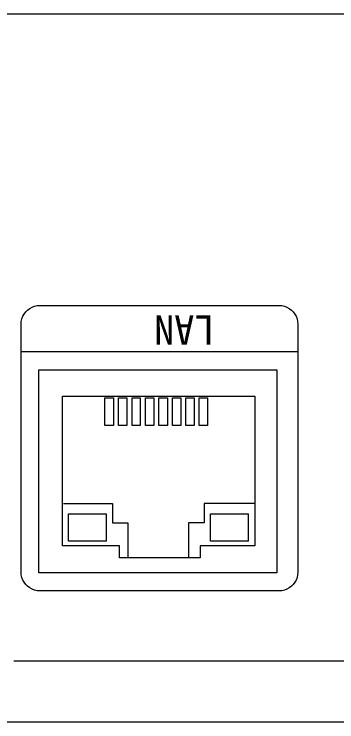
# Model space of a CAD drawing. Units: millimetres on the paper. Extents: x -139 to 141, y -98 to 91.
# Drawn here: x -28.45 to -22.96, y 48.27 to 60.29 of the extents above; entities that cross this region are included whole.
import ezdxf
from ezdxf.enums import TextEntityAlignment as Align

# ---------------------------------------------------------------- set-up
doc = ezdxf.new("R2010")
doc.units = ezdxf.units.MM
doc.layers.add('0-1_外形線', color=4, linetype='Continuous')
doc.styles.add('ＭＳ ゴシック', font='')
doc.styles.get('ＭＳ ゴシック').set_extended_font_data('MS Gothic')

msp = doc.modelspace()

# ---------------------------------------------------------------- linework, layer by layer
at = {"layer": '0-1_外形線'}
for p, q in [((30.556, 60.29), (-42.913, 60.29)), ((-28.032, 50.799), (-28.032, 54.247)), ((-28.032, 54.247), (-23.984, 54.247)), ((-23.984, 54.247), (-23.984, 50.799)), ((-27.627, 53.798), (-24.357, 53.798)), ((-27.627, 51.254), (-27.627, 53.798)), ((-26.905, 53.299), (-26.905, 53.77)), ((-26.905, 53.77), (-26.76, 53.77)), ((-26.76, 53.77), (-26.76, 53.299)), ((-26.675, 53.299), (-26.675, 53.77)), ((-26.675, 53.77), (-26.533, 53.77)), ((-26.533, 53.77), (-26.533, 53.299)), ((-26.444, 53.299), (-26.444, 53.77)), ((-26.444, 53.77), (-26.305, 53.77)), ((-26.305, 53.77), (-26.305, 53.299)), ((-26.217, 53.299), (-26.217, 53.77)), ((-26.217, 53.77), (-26.074, 53.77)), ((-26.074, 53.77), (-26.074, 53.299)), ((-25.987, 53.299), (-25.987, 53.77)), ((-25.987, 53.77), (-25.844, 53.77)), ((-25.844, 53.77), (-25.844, 53.299)), ((-25.758, 53.299), (-25.758, 53.77)), ((-25.758, 53.77), (-25.616, 53.77)), ((-25.616, 53.77), (-25.616, 53.299)), ((-25.529, 53.299), (-25.529, 53.77)), ((-25.529, 53.77), (-25.387, 53.77)), ((-25.387, 53.77), (-25.387, 53.299)), ((-25.301, 53.77), (-25.157, 53.77)), ((-25.301, 53.299), (-25.301, 53.77)), ((-25.157, 53.299), (-25.157, 53.77)), ((-24.357, 53.798), (-24.357, 51.254)), ((-26.76, 53.299), (-26.905, 53.299)), ((-26.533, 53.299), (-26.675, 53.299)), ((-26.305, 53.299), (-26.444, 53.299)), ((-26.074, 53.299), (-26.217, 53.299)), ((-25.844, 53.299), (-25.987, 53.299)), ((-25.616, 53.299), (-25.758, 53.299)), ((-25.387, 53.299), (-25.529, 53.299)), ((-25.157, 53.299), (-25.301, 53.299)), ((-27.61, 51.976), (-26.78, 51.976)), ((-26.78, 51.976), (-26.78, 51.646)), ((-25.218, 51.976), (-25.218, 51.646)), ((-24.357, 51.976), (-25.218, 51.976)), ((-27.526, 51.802), (-26.88, 51.802)), ((-27.526, 51.335), (-27.526, 51.802)), ((-26.88, 51.335), (-26.88, 51.802)), ((-25.113, 51.802), (-24.463, 51.802)), ((-25.113, 51.335), (-25.113, 51.802)), ((-24.463, 51.335), (-24.463, 51.802)), ((-26.78, 51.646), (-26.514, 51.646)), ((-26.514, 51.646), (-26.514, 51.053)), ((-25.484, 51.646), (-25.484, 51.053)), ((-25.218, 51.646), (-25.484, 51.646)), ((-26.656, 51.254), (-27.627, 51.254)), ((-26.88, 51.335), (-27.526, 51.335)), ((-26.656, 51.053), (-26.656, 51.254)), ((-25.284, 51.254), (-25.284, 51.053)), ((-24.357, 51.254), (-25.284, 51.254)), ((-24.463, 51.335), (-25.113, 51.335)), ((-25.284, 51.053), (-26.656, 51.053)), ((-23.984, 50.799), (-28.032, 50.799)), ((-17.919, 49.298), (-28.306, 49.298)), ((-43.421, 48.266), (31.159, 48.266))]:
    msp.add_line(p, q, dxfattribs=at)
for points in [[(-28.332, 55.022), (-28.328, 55.069), (-28.318, 55.114), (-28.302, 55.156), (-28.28, 55.195), (-28.253, 55.231), (-28.221, 55.263), (-28.186, 55.29), (-28.146, 55.311), (-28.104, 55.328), (-28.059, 55.338), (-28.012, 55.341)], [(-28.012, 55.341), (-28.011, 55.341), (-28.009, 55.341), (-28.005, 55.341), (-28, 55.341), (-27.994, 55.341), (-27.986, 55.341), (-27.977, 55.341), (-27.966, 55.341), (-27.955, 55.341), (-27.941, 55.341), (-27.927, 55.341), (-27.912, 55.341), (-27.895, 55.341), (-27.877, 55.341), (-27.858, 55.341), (-27.837, 55.341), (-27.816, 55.341), (-27.793, 55.341), (-27.77, 55.341), (-27.745, 55.341), (-27.72, 55.341), (-27.693, 55.341), (-27.665, 55.341), (-27.637, 55.341), (-27.607, 55.341), (-27.577, 55.341), (-27.546, 55.341), (-27.513, 55.341), (-27.48, 55.341), (-27.447, 55.341), (-27.412, 55.341), (-27.377, 55.341), (-27.341, 55.341), (-27.304, 55.341), (-27.228, 55.341), (-27.15, 55.341), (-27.069, 55.341), (-26.986, 55.341), (-26.901, 55.341)], [(-27.904, 55.341), (-27.903, 55.341), (-27.901, 55.341), (-27.897, 55.341), (-27.893, 55.341), (-27.887, 55.341), (-27.879, 55.341), (-27.87, 55.341), (-27.86, 55.341), (-27.849, 55.341), (-27.837, 55.341), (-27.823, 55.341), (-27.809, 55.341), (-27.793, 55.341), (-27.776, 55.341), (-27.758, 55.341), (-27.738, 55.341), (-27.718, 55.341), (-27.697, 55.341), (-27.674, 55.341), (-27.651, 55.341), (-27.627, 55.341), (-27.602, 55.341), (-27.575, 55.341), (-27.548, 55.341), (-27.52, 55.341), (-27.492, 55.341), (-27.462, 55.341), (-27.432, 55.341), (-27.4, 55.341), (-27.368, 55.341), (-27.336, 55.341), (-27.302, 55.341), (-27.233, 55.341), (-27.161, 55.341), (-27.087, 55.341), (-27.011, 55.341), (-26.932, 55.341), (-26.852, 55.341), (-26.769, 55.341)], [(-26.901, 55.341), (-26.814, 55.341), (-26.725, 55.341), (-26.635, 55.341), (-26.544, 55.341), (-26.451, 55.341), (-26.358, 55.341), (-26.169, 55.341), (-25.979, 55.341), (-25.788, 55.341), (-25.599, 55.341), (-25.506, 55.341), (-25.414, 55.341), (-25.322, 55.341), (-25.232, 55.341), (-25.144, 55.341), (-25.057, 55.341), (-24.972, 55.341), (-24.889, 55.341), (-24.808, 55.341), (-24.729, 55.341), (-24.654, 55.341), (-24.617, 55.341), (-24.581, 55.341), (-24.545, 55.341), (-24.511, 55.341), (-24.477, 55.341), (-24.444, 55.341), (-24.412, 55.341), (-24.381, 55.341), (-24.35, 55.341), (-24.321, 55.341), (-24.292, 55.341), (-24.264, 55.341), (-24.238, 55.341), (-24.212, 55.341), (-24.188, 55.341), (-24.164, 55.341), (-24.142, 55.341), (-24.12, 55.341)], [(-26.769, 55.341), (-26.686, 55.341), (-26.6, 55.341), (-26.514, 55.341), (-26.426, 55.341), (-26.338, 55.341), (-26.159, 55.341), (-25.979, 55.341), (-25.798, 55.341), (-25.62, 55.341), (-25.531, 55.341), (-25.444, 55.341), (-25.357, 55.341), (-25.272, 55.341), (-25.188, 55.341), (-25.106, 55.341), (-25.025, 55.341), (-24.947, 55.341), (-24.87, 55.341), (-24.796, 55.341), (-24.724, 55.341), (-24.655, 55.341), (-24.622, 55.341), (-24.589, 55.341), (-24.557, 55.341), (-24.526, 55.341), (-24.495, 55.341), (-24.466, 55.341), (-24.437, 55.341), (-24.409, 55.341), (-24.382, 55.341), (-24.356, 55.341), (-24.331, 55.341), (-24.306, 55.341), (-24.283, 55.341), (-24.261, 55.341), (-24.239, 55.341), (-24.219, 55.341), (-24.2, 55.341), (-24.182, 55.341)], [(-24.182, 55.341), (-24.165, 55.341), (-24.149, 55.341), (-24.134, 55.341), (-24.121, 55.341), (-24.108, 55.341), (-24.097, 55.341), (-24.087, 55.341), (-24.078, 55.341), (-24.071, 55.341), (-24.065, 55.341), (-24.06, 55.341), (-24.056, 55.341), (-24.054, 55.341), (-24.054, 55.341)], [(-24.12, 55.341), (-24.1, 55.341), (-24.081, 55.341), (-24.063, 55.341), (-24.046, 55.341), (-24.03, 55.341), (-24.016, 55.341), (-24.003, 55.341), (-23.991, 55.341), (-23.981, 55.341), (-23.971, 55.341), (-23.963, 55.341), (-23.957, 55.341), (-23.952, 55.341), (-23.948, 55.341), (-23.946, 55.341), (-23.945, 55.341)], [(-23.945, 55.341), (-23.898, 55.338), (-23.853, 55.328), (-23.811, 55.311), (-23.772, 55.29), (-23.736, 55.263), (-23.704, 55.231), (-23.677, 55.195), (-23.656, 55.156), (-23.639, 55.114), (-23.629, 55.069), (-23.626, 55.022)], [(-28.332, 54.795), (-28.332, 54.819), (-28.332, 54.841), (-28.332, 54.862), (-28.332, 54.882), (-28.332, 54.9), (-28.332, 54.918), (-28.332, 54.934), (-28.332, 54.949), (-28.332, 54.962), (-28.332, 54.974), (-28.332, 54.985), (-28.332, 54.995), (-28.332, 55.003), (-28.332, 55.01), (-28.332, 55.015), (-28.332, 55.019), (-28.332, 55.021), (-28.332, 55.022)], [(-23.626, 55.022), (-23.626, 55.021), (-23.626, 55.019), (-23.626, 55.015), (-23.626, 55.01), (-23.626, 55.003), (-23.626, 54.995), (-23.626, 54.985), (-23.626, 54.974), (-23.626, 54.962), (-23.626, 54.949), (-23.626, 54.934), (-23.626, 54.918), (-23.626, 54.9), (-23.626, 54.882), (-23.626, 54.862), (-23.626, 54.841), (-23.626, 54.819), (-23.626, 54.795), (-23.626, 54.771), (-23.626, 54.745), (-23.626, 54.719), (-23.626, 54.691), (-23.626, 54.663), (-23.626, 54.633), (-23.626, 54.602), (-23.626, 54.571), (-23.626, 54.539), (-23.626, 54.505), (-23.626, 54.471), (-23.626, 54.436), (-23.626, 54.4), (-23.626, 54.364), (-23.626, 54.326), (-23.626, 54.288), (-23.626, 54.249), (-23.626, 54.21), (-23.626, 54.129), (-23.626, 54.045), (-23.626, 53.959)], [(-28.332, 54.554), (-28.332, 54.562), (-28.332, 54.585), (-28.332, 54.619), (-28.332, 54.662), (-28.332, 54.709), (-28.332, 54.758), (-28.332, 54.805), (-28.332, 54.848), (-28.332, 54.882), (-28.332, 54.905), (-28.332, 54.913)], [(-23.626, 54.913), (-23.626, 54.905), (-23.626, 54.882), (-23.626, 54.848), (-23.626, 54.805), (-23.626, 54.758), (-23.626, 54.709), (-23.626, 54.662), (-23.626, 54.619), (-23.626, 54.585), (-23.626, 54.562), (-23.626, 54.554)], [(-28.332, 51.873), (-28.332, 51.961), (-28.332, 52.051), (-28.332, 52.143), (-28.332, 52.236), (-28.332, 52.331), (-28.332, 52.426), (-28.332, 52.523), (-28.332, 52.719), (-28.332, 52.916), (-28.332, 53.113), (-28.332, 53.309), (-28.332, 53.405), (-28.332, 53.501), (-28.332, 53.596), (-28.332, 53.689), (-28.332, 53.781), (-28.332, 53.871), (-28.332, 53.959), (-28.332, 54.045), (-28.332, 54.129), (-28.332, 54.21), (-28.332, 54.249), (-28.332, 54.288), (-28.332, 54.326), (-28.332, 54.364), (-28.332, 54.4), (-28.332, 54.436), (-28.332, 54.471), (-28.332, 54.505), (-28.332, 54.539), (-28.332, 54.571), (-28.332, 54.602), (-28.332, 54.633), (-28.332, 54.663), (-28.332, 54.691), (-28.332, 54.719), (-28.332, 54.745), (-28.332, 54.771), (-28.332, 54.795)], [(-27.828, 54.554), (-27.863, 54.554), (-27.897, 54.554), (-27.93, 54.554), (-27.962, 54.554), (-27.993, 54.554), (-28.023, 54.554), (-28.051, 54.554), (-28.079, 54.554), (-28.105, 54.554), (-28.129, 54.554), (-28.153, 54.554), (-28.175, 54.554), (-28.196, 54.554), (-28.215, 54.554), (-28.233, 54.554), (-28.25, 54.554), (-28.265, 54.554), (-28.279, 54.554), (-28.291, 54.554), (-28.302, 54.554), (-28.311, 54.554), (-28.318, 54.554), (-28.324, 54.554), (-28.328, 54.554), (-28.331, 54.554), (-28.332, 54.554)], [(-24.67, 54.554), (-24.717, 54.554), (-24.765, 54.554), (-24.813, 54.554), (-24.912, 54.554), (-25.012, 54.554), (-25.115, 54.554), (-25.219, 54.554), (-25.325, 54.554), (-25.432, 54.554), (-25.54, 54.554), (-25.649, 54.554), (-25.758, 54.554), (-25.979, 54.554), (-26.199, 54.554), (-26.309, 54.554), (-26.418, 54.554), (-26.526, 54.554), (-26.633, 54.554), (-26.738, 54.554), (-26.843, 54.554), (-26.945, 54.554), (-27.046, 54.554), (-27.144, 54.554), (-27.192, 54.554), (-27.24, 54.554), (-27.287, 54.554), (-27.334, 54.554), (-27.379, 54.554), (-27.424, 54.554), (-27.469, 54.554), (-27.512, 54.554), (-27.555, 54.554), (-27.596, 54.554), (-27.637, 54.554), (-27.677, 54.554), (-27.716, 54.554), (-27.755, 54.554), (-27.792, 54.554), (-27.828, 54.554)], [(-23.626, 54.554), (-23.627, 54.554), (-23.629, 54.554), (-23.633, 54.554), (-23.639, 54.554), (-23.647, 54.554), (-23.656, 54.554), (-23.666, 54.554), (-23.679, 54.554), (-23.692, 54.554), (-23.707, 54.554), (-23.724, 54.554), (-23.742, 54.554), (-23.762, 54.554), (-23.782, 54.554), (-23.805, 54.554), (-23.828, 54.554), (-23.853, 54.554), (-23.879, 54.554), (-23.906, 54.554), (-23.935, 54.554), (-23.964, 54.554), (-23.995, 54.554), (-24.027, 54.554), (-24.06, 54.554), (-24.094, 54.554), (-24.129, 54.554), (-24.166, 54.554), (-24.203, 54.554), (-24.241, 54.554), (-24.28, 54.554), (-24.32, 54.554), (-24.361, 54.554), (-24.403, 54.554), (-24.445, 54.554), (-24.489, 54.554), (-24.533, 54.554), (-24.578, 54.554), (-24.624, 54.554), (-24.67, 54.554)], [(-23.626, 53.959), (-23.626, 53.871), (-23.626, 53.781), (-23.626, 53.689), (-23.626, 53.596), (-23.626, 53.501), (-23.626, 53.405), (-23.626, 53.309), (-23.626, 53.113), (-23.626, 52.916), (-23.626, 52.719), (-23.626, 52.523), (-23.626, 52.426), (-23.626, 52.331), (-23.626, 52.236), (-23.626, 52.143), (-23.626, 52.051), (-23.626, 51.961), (-23.626, 51.873), (-23.626, 51.787), (-23.626, 51.703), (-23.626, 51.622), (-23.626, 51.583), (-23.626, 51.544), (-23.626, 51.506), (-23.626, 51.468), (-23.626, 51.432), (-23.626, 51.396), (-23.626, 51.361), (-23.626, 51.327), (-23.626, 51.293), (-23.626, 51.261), (-23.626, 51.229), (-23.626, 51.199), (-23.626, 51.169), (-23.626, 51.141), (-23.626, 51.113), (-23.626, 51.087), (-23.626, 51.061), (-23.626, 51.037)], [(-28.332, 50.81), (-28.332, 50.811), (-28.332, 50.813), (-28.332, 50.817), (-28.332, 50.822), (-28.332, 50.829), (-28.332, 50.837), (-28.332, 50.847), (-28.332, 50.857), (-28.332, 50.87), (-28.332, 50.883), (-28.332, 50.898), (-28.332, 50.914), (-28.332, 50.932), (-28.332, 50.95), (-28.332, 50.97), (-28.332, 50.991), (-28.332, 51.013), (-28.332, 51.037), (-28.332, 51.061), (-28.332, 51.087), (-28.332, 51.113), (-28.332, 51.141), (-28.332, 51.169), (-28.332, 51.199), (-28.332, 51.229), (-28.332, 51.261), (-28.332, 51.293), (-28.332, 51.327), (-28.332, 51.361), (-28.332, 51.396), (-28.332, 51.432), (-28.332, 51.468), (-28.332, 51.506), (-28.332, 51.544), (-28.332, 51.583), (-28.332, 51.622), (-28.332, 51.703), (-28.332, 51.787), (-28.332, 51.873)], [(-23.626, 51.037), (-23.626, 51.013), (-23.626, 50.991), (-23.626, 50.97), (-23.626, 50.95), (-23.626, 50.932), (-23.626, 50.914), (-23.626, 50.898), (-23.626, 50.883), (-23.626, 50.87), (-23.626, 50.857), (-23.626, 50.847), (-23.626, 50.837), (-23.626, 50.829), (-23.626, 50.822), (-23.626, 50.817), (-23.626, 50.813), (-23.626, 50.811), (-23.626, 50.81)], [(-28.012, 50.491), (-28.059, 50.494), (-28.104, 50.504), (-28.146, 50.52), (-28.186, 50.542), (-28.221, 50.569), (-28.253, 50.601), (-28.28, 50.637), (-28.302, 50.676), (-28.318, 50.718), (-28.328, 50.763), (-28.332, 50.81)], [(-23.626, 50.81), (-23.629, 50.763), (-23.639, 50.718), (-23.656, 50.676), (-23.677, 50.637), (-23.704, 50.601), (-23.736, 50.569), (-23.772, 50.542), (-23.811, 50.52), (-23.853, 50.504), (-23.898, 50.494), (-23.945, 50.491)], [(-27.837, 50.491), (-27.858, 50.491), (-27.877, 50.491), (-27.895, 50.491), (-27.912, 50.491), (-27.927, 50.491), (-27.941, 50.491), (-27.955, 50.491), (-27.966, 50.491), (-27.977, 50.491), (-27.986, 50.491), (-27.994, 50.491), (-28, 50.491), (-28.005, 50.491), (-28.009, 50.491), (-28.011, 50.491), (-28.012, 50.491)], [(-25.057, 50.491), (-25.144, 50.491), (-25.232, 50.491), (-25.322, 50.491), (-25.414, 50.491), (-25.506, 50.491), (-25.599, 50.491), (-25.788, 50.491), (-25.979, 50.491), (-26.169, 50.491), (-26.358, 50.491), (-26.451, 50.491), (-26.544, 50.491), (-26.635, 50.491), (-26.725, 50.491), (-26.814, 50.491), (-26.901, 50.491), (-26.986, 50.491), (-27.069, 50.491), (-27.15, 50.491), (-27.228, 50.491), (-27.304, 50.491), (-27.341, 50.491), (-27.377, 50.491), (-27.412, 50.491), (-27.447, 50.491), (-27.48, 50.491), (-27.513, 50.491), (-27.546, 50.491), (-27.577, 50.491), (-27.607, 50.491), (-27.637, 50.491), (-27.665, 50.491), (-27.693, 50.491), (-27.72, 50.491), (-27.745, 50.491), (-27.77, 50.491), (-27.793, 50.491), (-27.816, 50.491), (-27.837, 50.491)], [(-23.945, 50.491), (-23.946, 50.491), (-23.948, 50.491), (-23.952, 50.491), (-23.957, 50.491), (-23.963, 50.491), (-23.971, 50.491), (-23.981, 50.491), (-23.991, 50.491), (-24.003, 50.491), (-24.016, 50.491), (-24.03, 50.491), (-24.046, 50.491), (-24.063, 50.491), (-24.081, 50.491), (-24.1, 50.491), (-24.12, 50.491), (-24.142, 50.491), (-24.164, 50.491), (-24.188, 50.491), (-24.212, 50.491), (-24.238, 50.491), (-24.264, 50.491), (-24.292, 50.491), (-24.321, 50.491), (-24.35, 50.491), (-24.381, 50.491), (-24.412, 50.491), (-24.444, 50.491), (-24.477, 50.491), (-24.511, 50.491), (-24.545, 50.491), (-24.581, 50.491), (-24.617, 50.491), (-24.654, 50.491), (-24.729, 50.491), (-24.808, 50.491), (-24.889, 50.491), (-24.972, 50.491), (-25.057, 50.491)], [(-23.7, 49.298), (-23.903, 49.298), (-24.106, 49.298), (-24.309, 49.298), (-24.715, 49.298), (-25.122, 49.298), (-25.529, 49.298), (-25.935, 49.298), (-26.138, 49.298), (-26.341, 49.298), (-26.544, 49.298), (-26.746, 49.298), (-26.948, 49.298), (-27.151, 49.298), (-27.353, 49.298), (-27.554, 49.298), (-27.755, 49.298), (-27.856, 49.298), (-27.957, 49.298), (-28.057, 49.298), (-28.157, 49.298), (-28.257, 49.298), (-28.357, 49.298), (-28.457, 49.298)], [(-22.891, 49.298), (-23.093, 49.298), (-23.296, 49.298), (-23.498, 49.298), (-23.7, 49.298)]]:
    msp.add_lwpolyline(points, dxfattribs=at)

# ---------------------------------------------------------------- texts
at = {"layer": '0-1_外形線', "style": 'ＭＳ ゴシック'}
msp.add_text('LAN', height=0.4997, rotation=180, dxfattribs=at).set_placement((-25.047, 55.322), align=Align.BOTTOM_LEFT)

doc.saveas('drawing.dxf')
